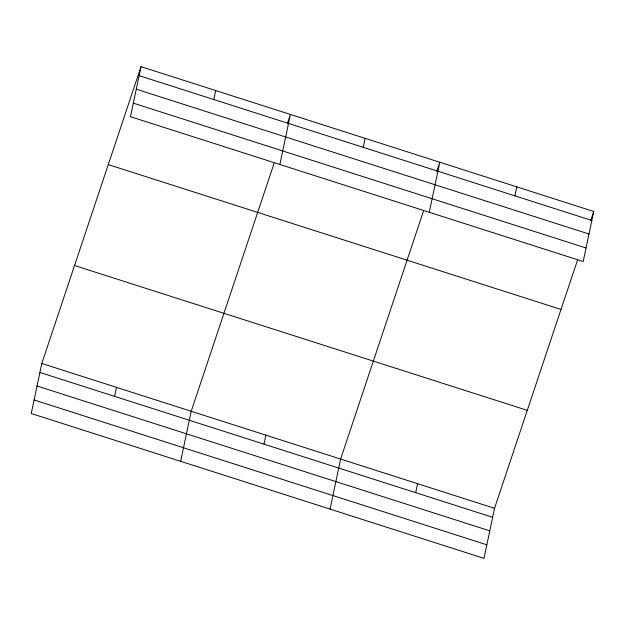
<?xml version="1.0" encoding="UTF-8"?>
<svg xmlns="http://www.w3.org/2000/svg" width="625" height="625" viewBox="0 0 625 625"><rect width="100%" height="100%" fill="white"/><g stroke="black" fill="none" stroke-linecap="round" stroke-linejoin="round"><path stroke-width="0.94" d="M141.008 66.648L130.461 116.695L583.203 261.531L593.75 211.484L141.008 66.648L41.797 363.469L31.25 413.516L483.992 558.352L494.539 508.305L577.383 260.461M114.602 396.359L116.5 387.367M213.812 99.539L215.711 90.547M180.656 461.312L191.203 411.266L274.047 163.422M279.867 164.492L290.414 114.445L287.328 123.688M264.008 444.156L265.906 435.164M363.219 147.336L365.117 138.344M330.062 509.109L340.609 459.062L423.445 211.211M429.273 212.289L439.82 162.242L436.727 171.477M415.68 492.672L417.57 483.68M514.891 195.852L516.781 186.859M590.664 220.727L593.75 211.484M139.117 75.641L591.852 220.477M136.258 89.188L589 234.023M133.32 103.148L586.055 247.984M108.266 164.602L561.008 309.438M74.539 265.523L527.281 410.352M41.797 363.469L494.539 508.305M39.898 372.461L492.641 517.297M37.047 386.008L489.789 530.844M34.102 399.969L486.844 544.805"/></g></svg>
